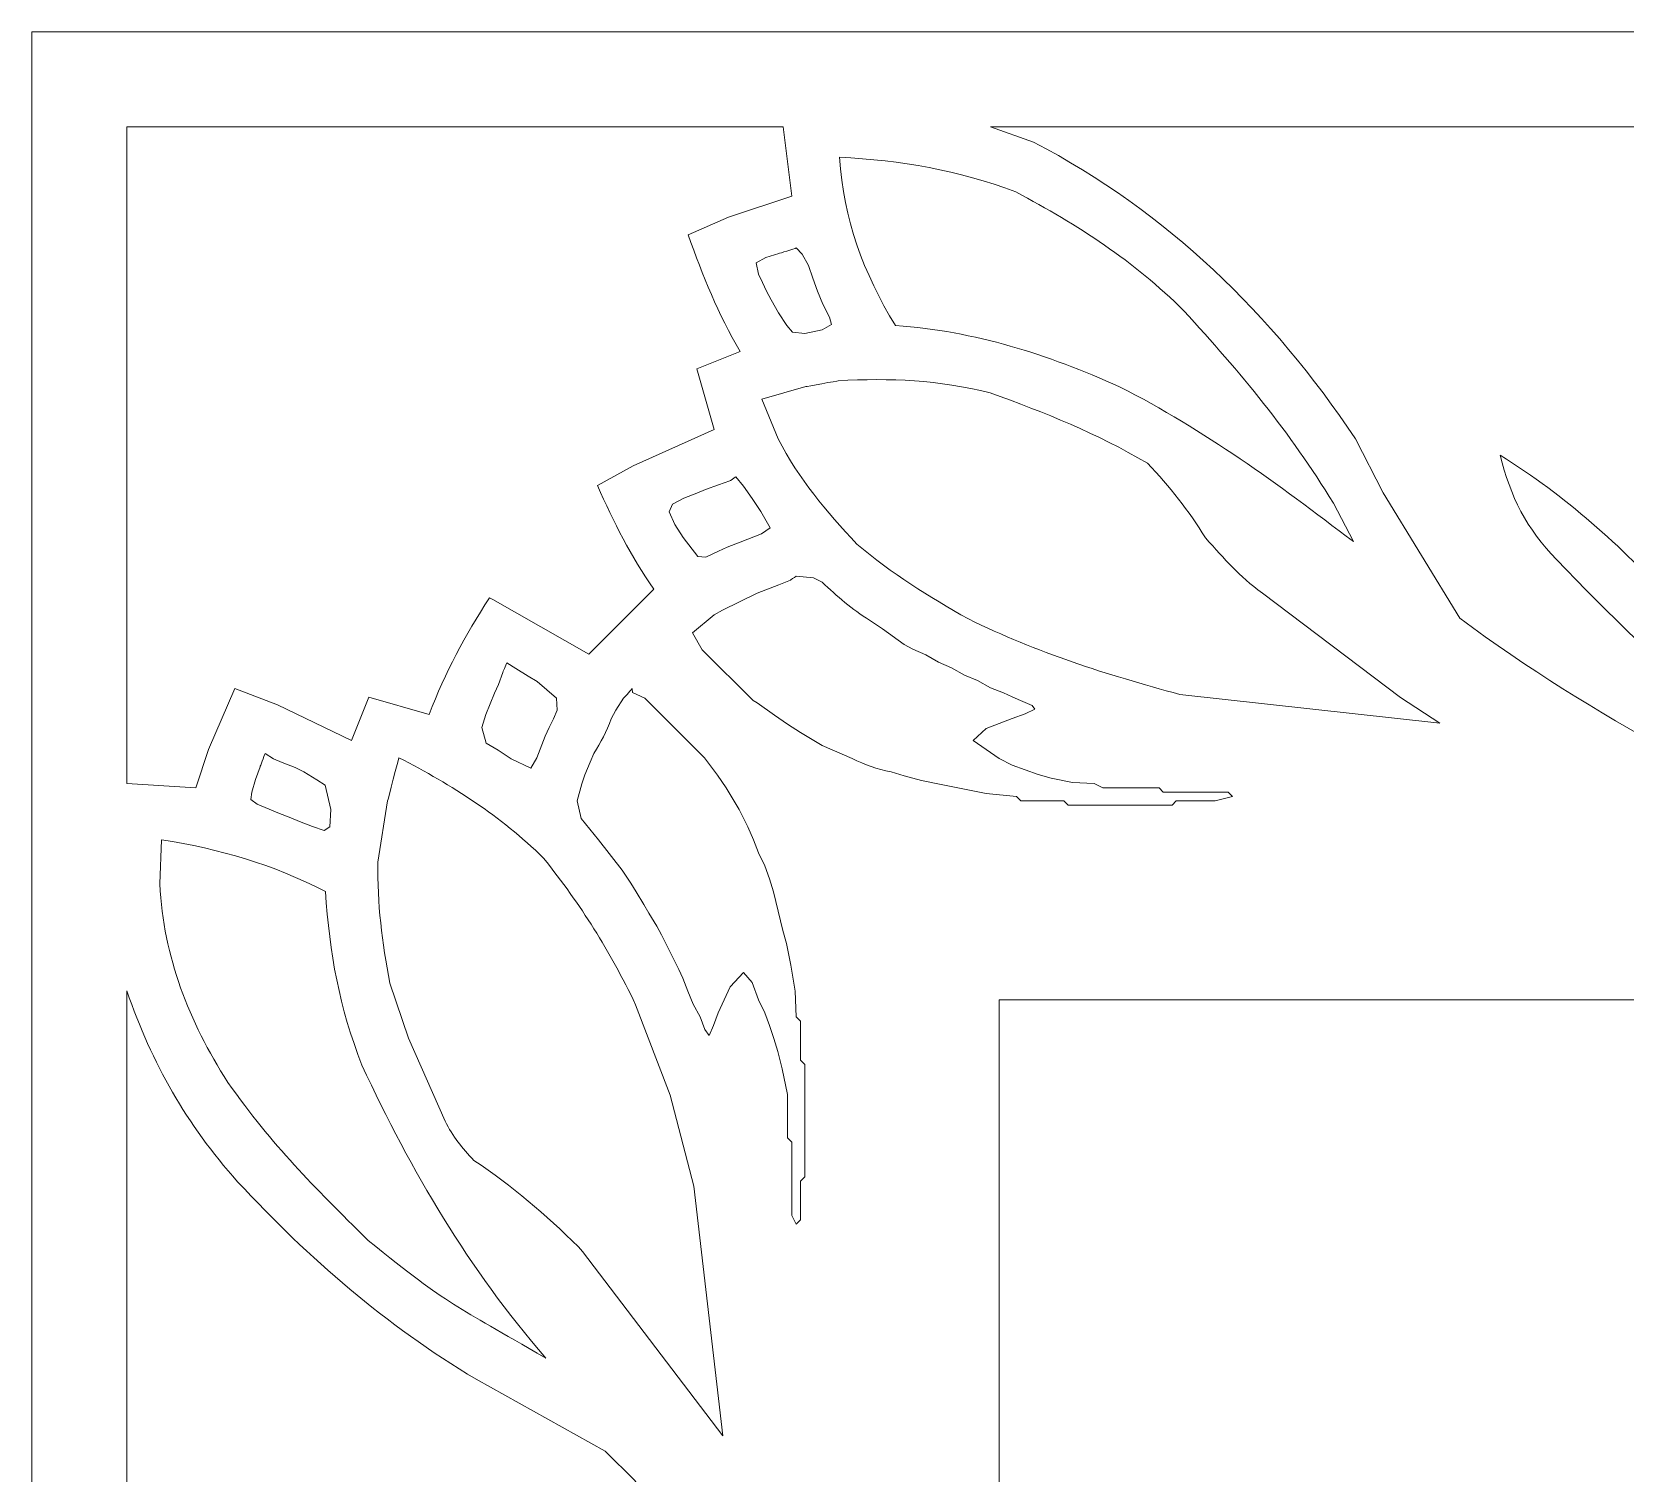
# Model space of a CAD drawing. Header units: centimetres. Extents: x -13.8 to 13.8, y -13.7 to 13.7.
# Drawn here: x -13.774 to -9.536, y -4.694 to -0.862 of the extents above; entities that cross this region are included whole.
import ezdxf

# ---------------------------------------------------------------- set-up
doc = ezdxf.new("R2010")
doc.units = ezdxf.units.CM
doc.header["$MEASUREMENT"] = 0
doc.layers.add('Layer 1', color=7, linetype='Continuous')

msp = doc.modelspace()

# ---------------------------------------------------------------- linework, layer by layer
at = {"layer": 'Layer 1', "color": 7, "lineweight": 0}
msp.add_lwpolyline([(-11.20132, -11.09798), (-3.52684, -11.09798), (-3.52684, -3.4353), (-11.20132, -3.4353), (-11.20132, -11.09798)], close=True, dxfattribs=at)
at = {"layer": 'Layer 1', "lineweight": 0}
msp.add_open_spline([(-13.77439, -0.86164), (-13.77439, -0.86164), (-0.95374, -0.86164), (-0.95374, -0.86164), (-0.95374, -0.86164), (-0.95374, -0.86164), (-0.94194, -13.67105), (-0.94194, -13.67105), (-0.94194, -13.67105), (-0.94194, -13.67105), (-13.77439, -13.67105), (-13.77439, -13.67105), (-13.77439, -13.67105), (-13.77439, -13.67105), (-13.77439, -0.86164), (-13.77439, -0.86164)], degree=3, knots=[0, 0, 0, 0, 0.2, 0.2, 0.2, 0.2, 0.4, 0.4, 0.4, 0.4, 0.6, 0.6, 0.6, 0.6, 1, 1, 1, 1], dxfattribs=at)
at = {"layer": 'Layer 1', "color": 7, "lineweight": 0}
for points, knots in [([(-13.5218, -1.11424), (-13.5218, -1.11424), (-11.77547, -1.11424), (-11.77547, -1.11424), (-11.77547, -1.11424), (-11.77547, -1.11424), (-11.7528, -1.29844), (-11.7528, -1.29844), (-11.7528, -1.29844), (-11.7528, -1.29844), (-11.92121, -1.35464), (-11.92121, -1.35464), (-11.92121, -1.35464), (-11.92121, -1.35464), (-12.02845, -1.40168), (-12.02845, -1.40168), (-12.02845, -1.40168), (-11.98958, -1.51082), (-11.94921, -1.6116), (-11.89052, -1.71182), (-11.89052, -1.71182), (-11.89052, -1.71182), (-12.0054, -1.75773), (-12.0054, -1.75773), (-12.0054, -1.75773), (-12.0054, -1.75773), (-11.95949, -1.9187), (-11.95949, -1.9187), (-11.95949, -1.9187), (-11.95949, -1.9187), (-12.17531, -2.01586), (-12.17531, -2.01586), (-12.17531, -2.01586), (-12.17531, -2.01586), (-12.26961, -2.06785), (-12.26961, -2.06785), (-12.26961, -2.06785), (-12.22675, -2.16614), (-12.18142, -2.25549), (-12.12007, -2.34349), (-12.12007, -2.34349), (-12.12007, -2.34349), (-12.29247, -2.51608), (-12.29247, -2.51608), (-12.29247, -2.51608), (-12.29247, -2.51608), (-12.54811, -2.37093), (-12.54811, -2.37093), (-12.54811, -2.37093), (-12.54811, -2.37093), (-12.55668, -2.36675), (-12.55668, -2.36675), (-12.55668, -2.36675), (-12.62394, -2.46811), (-12.67402, -2.56373), (-12.71765, -2.67689), (-12.71765, -2.67689), (-12.71765, -2.67689), (-12.87844, -2.63077), (-12.87844, -2.63077), (-12.87844, -2.63077), (-12.87844, -2.63077), (-12.92453, -2.74584), (-12.92453, -2.74584), (-12.92453, -2.74584), (-12.92453, -2.74584), (-13.12056, -2.65115), (-13.12056, -2.65115), (-13.12056, -2.65115), (-13.12056, -2.65115), (-13.23467, -2.60792), (-13.23467, -2.60792), (-13.23467, -2.60792), (-13.23467, -2.60792), (-13.30457, -2.77003), (-13.30457, -2.77003), (-13.30457, -2.77003), (-13.30457, -2.77003), (-13.33809, -2.87195), (-13.33809, -2.87195), (-13.33809, -2.87195), (-13.33809, -2.87195), (-13.52174, -2.86071), (-13.52174, -2.86071), (-13.52174, -2.86071), (-13.52174, -2.86071), (-13.52174, -1.11424), (-13.52174, -1.11424), (-13.52174, -1.11424), (-13.52174, -1.11424), (-13.5218, -1.11424), (-13.5218, -1.11424)], [0, 0, 0, 0, 0.0416667, 0.0416667, 0.0416667, 0.0416667, 0.0833333, 0.0833333, 0.0833333, 0.0833333, 0.125, 0.125, 0.125, 0.125, 0.1666667, 0.1666667, 0.1666667, 0.1666667, 0.2083333, 0.2083333, 0.2083333, 0.2083333, 0.25, 0.25, 0.25, 0.25, 0.2916667, 0.2916667, 0.2916667, 0.2916667, 0.3333333, 0.3333333, 0.3333333, 0.3333333, 0.375, 0.375, 0.375, 0.375, 0.4166667, 0.4166667, 0.4166667, 0.4166667, 0.4583333, 0.4583333, 0.4583333, 0.4583333, 0.5, 0.5, 0.5, 0.5, 0.5416667, 0.5416667, 0.5416667, 0.5416667, 0.5833333, 0.5833333, 0.5833333, 0.5833333, 0.625, 0.625, 0.625, 0.625, 0.6666667, 0.6666667, 0.6666667, 0.6666667, 0.7083333, 0.7083333, 0.7083333, 0.7083333, 0.75, 0.75, 0.75, 0.75, 0.7916667, 0.7916667, 0.7916667, 0.7916667, 0.8333333, 0.8333333, 0.8333333, 0.8333333, 0.875, 0.875, 0.875, 0.875, 0.9166667, 0.9166667, 0.9166667, 0.9166667, 1, 1, 1, 1]), ([(-11.22397, -1.11424), (-11.22397, -1.11424), (-8.58192, -1.11424), (-8.58192, -1.11424), (-8.58192, -1.11424), (-8.63373, -1.15996), (-8.70022, -1.17671), (-8.76612, -1.15215), (-8.76612, -1.15215), (-8.76612, -1.15215), (-8.86899, -1.13749), (-8.86899, -1.13749), (-8.86899, -1.13749), (-8.89947, -1.25293), (-8.91508, -1.36247), (-8.90328, -1.48192), (-8.90328, -1.48192), (-8.90328, -1.48192), (-9.01816, -1.47068), (-9.01816, -1.47068), (-9.01816, -1.47068), (-9.01816, -1.47068), (-9.05264, -1.64308), (-9.05264, -1.64308), (-9.05264, -1.64308), (-9.05264, -1.64308), (-9.28333, -1.63414), (-9.28333, -1.63414), (-9.28333, -1.63414), (-9.28333, -1.63414), (-9.38601, -1.63128), (-9.38601, -1.63128), (-9.38601, -1.63128), (-9.40239, -1.74196), (-9.40334, -1.84427), (-9.37458, -1.95323), (-9.37458, -1.95323), (-9.37458, -1.95323), (-9.50068, -1.98771), (-9.50068, -1.98771), (-9.50068, -1.98771), (-9.48486, -2.12487), (-9.46221, -2.24965), (-9.40905, -2.37805), (-9.40905, -2.37805), (-9.54965, -2.2266), (-9.69213, -2.09725), (-9.86834, -1.98771), (-9.86834, -1.98771), (-9.84244, -2.09669), (-9.79727, -2.18451), (-9.7188, -2.26507), (-9.7188, -2.26507), (-9.43821, -2.55519), (-9.1513, -2.82001), (-8.82308, -3.05602), (-8.82308, -3.05602), (-9.23456, -2.88457), (-9.61651, -2.68703), (-9.97598, -2.42107), (-9.97598, -2.42107), (-9.97598, -2.42107), (-10.18021, -2.08769), (-10.18021, -2.08769), (-10.18021, -2.08769), (-10.18021, -2.08769), (-10.25374, -1.94347), (-10.25374, -1.94347), (-10.25374, -1.94347), (-10.47663, -1.61068), (-10.75285, -1.34189), (-11.10985, -1.1548), (-11.10985, -1.1548), (-11.10985, -1.1548), (-11.22397, -1.11424), (-11.22397, -1.11424)], [0, 0, 0, 0, 0.05, 0.05, 0.05, 0.05, 0.1, 0.1, 0.1, 0.1, 0.15, 0.15, 0.15, 0.15, 0.2, 0.2, 0.2, 0.2, 0.25, 0.25, 0.25, 0.25, 0.3, 0.3, 0.3, 0.3, 0.35, 0.35, 0.35, 0.35, 0.4, 0.4, 0.4, 0.4, 0.45, 0.45, 0.45, 0.45, 0.5, 0.5, 0.5, 0.5, 0.55, 0.55, 0.55, 0.55, 0.6, 0.6, 0.6, 0.6, 0.65, 0.65, 0.65, 0.65, 0.7, 0.7, 0.7, 0.7, 0.75, 0.75, 0.75, 0.75, 0.8, 0.8, 0.8, 0.8, 0.85, 0.85, 0.85, 0.85, 0.9, 0.9, 0.9, 0.9, 1, 1, 1, 1]), ([(-11.62632, -1.19502), (-11.46077, -1.20359), (-11.31237, -1.22873), (-11.15674, -1.28723), (-11.15674, -1.28723), (-10.991, -1.37618), (-10.84374, -1.46971), (-10.70965, -1.60365), (-10.70965, -1.60365), (-10.55992, -1.76653), (-10.4279, -1.92599), (-10.31227, -2.11475), (-10.31227, -2.11475), (-10.31227, -2.11475), (-10.25912, -2.21725), (-10.25912, -2.21725), (-10.25912, -2.21725), (-10.46277, -2.0616), (-10.65213, -1.92253), (-10.8811, -1.80519), (-10.8811, -1.80519), (-11.07464, -1.71909), (-11.26401, -1.65718), (-11.47697, -1.64289), (-11.47697, -1.64289), (-11.56327, -1.5017), (-11.61471, -1.36073), (-11.62632, -1.19502)], [0, 0, 0, 0, 0.125, 0.125, 0.125, 0.125, 0.25, 0.25, 0.25, 0.25, 0.375, 0.375, 0.375, 0.375, 0.5, 0.5, 0.5, 0.5, 0.625, 0.625, 0.625, 0.625, 0.75, 0.75, 0.75, 0.75, 1, 1, 1, 1]), ([(-11.74099, -1.43619), (-11.74099, -1.43619), (-11.72517, -1.45238), (-11.72517, -1.45238), (-11.72517, -1.45238), (-11.72517, -1.45238), (-11.70861, -1.48249), (-11.70861, -1.48249), (-11.70861, -1.48249), (-11.70861, -1.48249), (-11.69718, -1.51697), (-11.69718, -1.51697), (-11.69718, -1.51697), (-11.69718, -1.51697), (-11.6848, -1.55145), (-11.6848, -1.55145), (-11.6848, -1.55145), (-11.6848, -1.55145), (-11.67033, -1.58574), (-11.67033, -1.58574), (-11.67033, -1.58574), (-11.67033, -1.58574), (-11.65242, -1.62022), (-11.65242, -1.62022), (-11.65242, -1.62022), (-11.65242, -1.62022), (-11.64729, -1.64022), (-11.64729, -1.64022), (-11.64729, -1.64022), (-11.64729, -1.64022), (-11.67243, -1.65374), (-11.67243, -1.65374), (-11.67243, -1.65374), (-11.67243, -1.65374), (-11.71834, -1.66345), (-11.71834, -1.66345), (-11.71834, -1.66345), (-11.71834, -1.66345), (-11.7511, -1.6602), (-11.7511, -1.6602), (-11.7511, -1.6602), (-11.7511, -1.6602), (-11.76615, -1.64229), (-11.76615, -1.64229), (-11.76615, -1.64229), (-11.76615, -1.64229), (-11.78824, -1.60895), (-11.78824, -1.60895), (-11.78824, -1.60895), (-11.78824, -1.60895), (-11.80824, -1.57447), (-11.80824, -1.57447), (-11.80824, -1.57447), (-11.80824, -1.57447), (-11.81986, -1.55142), (-11.81986, -1.55142), (-11.81986, -1.55142), (-11.81986, -1.55142), (-11.83129, -1.52819), (-11.83129, -1.52819), (-11.83129, -1.52819), (-11.83129, -1.52819), (-11.84158, -1.50552), (-11.84158, -1.50552), (-11.84158, -1.50552), (-11.84158, -1.50552), (-11.84748, -1.47581), (-11.84748, -1.47581), (-11.84748, -1.47581), (-11.84748, -1.47581), (-11.82176, -1.46134), (-11.82176, -1.46134), (-11.82176, -1.46134), (-11.82176, -1.46134), (-11.78728, -1.45068), (-11.78728, -1.45068), (-11.78728, -1.45068), (-11.78729, -1.45066), (-11.74575, -1.43941), (-11.74099, -1.43619)], [0, 0, 0, 0, 0.047619, 0.047619, 0.047619, 0.047619, 0.0952381, 0.0952381, 0.0952381, 0.0952381, 0.1428571, 0.1428571, 0.1428571, 0.1428571, 0.1904762, 0.1904762, 0.1904762, 0.1904762, 0.2380952, 0.2380952, 0.2380952, 0.2380952, 0.2857143, 0.2857143, 0.2857143, 0.2857143, 0.3333333, 0.3333333, 0.3333333, 0.3333333, 0.3809524, 0.3809524, 0.3809524, 0.3809524, 0.4285714, 0.4285714, 0.4285714, 0.4285714, 0.4761905, 0.4761905, 0.4761905, 0.4761905, 0.5238095, 0.5238095, 0.5238095, 0.5238095, 0.5714286, 0.5714286, 0.5714286, 0.5714286, 0.6190476, 0.6190476, 0.6190476, 0.6190476, 0.6666667, 0.6666667, 0.6666667, 0.6666667, 0.7142857, 0.7142857, 0.7142857, 0.7142857, 0.7619048, 0.7619048, 0.7619048, 0.7619048, 0.8095238, 0.8095238, 0.8095238, 0.8095238, 0.8571429, 0.8571429, 0.8571429, 0.8571429, 0.9047619, 0.9047619, 0.9047619, 0.9047619, 1, 1, 1, 1]), ([(-11.62973, -1.78956), (-11.49008, -1.78154), (-11.36226, -1.78747), (-11.22568, -1.82136), (-11.22568, -1.82136), (-11.0786, -1.87451), (-10.94239, -1.92918), (-10.80695, -2.00863), (-10.80695, -2.00863), (-10.74713, -2.07189), (-10.69778, -2.13341), (-10.65246, -2.20752), (-10.65246, -2.20752), (-10.59931, -2.26581), (-10.56502, -2.30695), (-10.5012, -2.35458), (-10.5012, -2.35458), (-10.5012, -2.35458), (-10.13409, -2.63157), (-10.13409, -2.63157), (-10.13409, -2.63157), (-10.13409, -2.63157), (-10.02931, -2.69957), (-10.02931, -2.69957), (-10.02931, -2.69957), (-10.02931, -2.69957), (-10.72045, -2.62356), (-10.72045, -2.62356), (-10.72045, -2.62356), (-10.91743, -2.57078), (-11.09973, -2.5123), (-11.28319, -2.42295), (-11.28319, -2.42295), (-11.38929, -2.36236), (-11.48644, -2.30293), (-11.58, -2.22369), (-11.58, -2.22369), (-11.6625, -2.13643), (-11.73354, -2.05129), (-11.78918, -1.94384), (-11.78918, -1.94384), (-11.78918, -1.94384), (-11.833, -1.83811), (-11.833, -1.83811), (-11.833, -1.83811), (-11.833, -1.83811), (-11.71566, -1.80496), (-11.71566, -1.80496), (-11.71566, -1.80496), (-11.71567, -1.80499), (-11.62955, -1.78938), (-11.62973, -1.78956)], [0, 0, 0, 0, 0.0714286, 0.0714286, 0.0714286, 0.0714286, 0.1428571, 0.1428571, 0.1428571, 0.1428571, 0.2142857, 0.2142857, 0.2142857, 0.2142857, 0.2857143, 0.2857143, 0.2857143, 0.2857143, 0.3571429, 0.3571429, 0.3571429, 0.3571429, 0.4285714, 0.4285714, 0.4285714, 0.4285714, 0.5, 0.5, 0.5, 0.5, 0.5714286, 0.5714286, 0.5714286, 0.5714286, 0.6428571, 0.6428571, 0.6428571, 0.6428571, 0.7142857, 0.7142857, 0.7142857, 0.7142857, 0.7857143, 0.7857143, 0.7857143, 0.7857143, 0.8571429, 0.8571429, 0.8571429, 0.8571429, 1, 1, 1, 1]), ([(-11.90196, -2.04483), (-11.90196, -2.04483), (-11.881, -2.06997), (-11.881, -2.06997), (-11.881, -2.06997), (-11.881, -2.06997), (-11.85814, -2.10275), (-11.85814, -2.10275), (-11.85814, -2.10275), (-11.85814, -2.10275), (-11.83509, -2.13723), (-11.83509, -2.13723), (-11.83509, -2.13723), (-11.83509, -2.13723), (-11.81032, -2.18028), (-11.81032, -2.18028), (-11.81032, -2.18028), (-11.81032, -2.18028), (-11.83337, -2.19647), (-11.83337, -2.19647), (-11.83337, -2.19647), (-11.83337, -2.19647), (-11.89052, -2.21856), (-11.89052, -2.21856), (-11.89052, -2.21856), (-11.89052, -2.21856), (-11.925, -2.23208), (-11.925, -2.23208), (-11.925, -2.23208), (-11.925, -2.23208), (-11.94805, -2.24237), (-11.94805, -2.24237), (-11.94805, -2.24237), (-11.94805, -2.24237), (-11.98157, -2.25893), (-11.98157, -2.25893), (-11.98157, -2.25893), (-11.98157, -2.25893), (-12.00256, -2.25687), (-12.00256, -2.25687), (-12.00256, -2.25687), (-12.00256, -2.25687), (-12.04198, -2.20618), (-12.04198, -2.20618), (-12.04198, -2.20618), (-12.04198, -2.20618), (-12.06389, -2.1717), (-12.06389, -2.1717), (-12.06389, -2.1717), (-12.06389, -2.1717), (-12.07913, -2.13799), (-12.07913, -2.13799), (-12.07913, -2.13799), (-12.07913, -2.13799), (-12.07056, -2.11799), (-12.07056, -2.11799), (-12.07056, -2.11799), (-12.07056, -2.11799), (-12.04027, -2.1018), (-12.04027, -2.1018), (-12.04027, -2.1018), (-12.04027, -2.1018), (-12.00579, -2.08828), (-12.00579, -2.08828), (-12.00579, -2.08828), (-12.00579, -2.08828), (-11.98256, -2.07875), (-11.98256, -2.07875), (-11.98256, -2.07875), (-11.98256, -2.07875), (-11.94808, -2.06637), (-11.94808, -2.06637), (-11.94808, -2.06637), (-11.94808, -2.06637), (-11.91741, -2.05589), (-11.91741, -2.05589), (-11.91741, -2.05589), (-11.91739, -2.05587), (-11.90673, -2.04806), (-11.90196, -2.04483)], [0, 0, 0, 0, 0.047619, 0.047619, 0.047619, 0.047619, 0.0952381, 0.0952381, 0.0952381, 0.0952381, 0.1428571, 0.1428571, 0.1428571, 0.1428571, 0.1904762, 0.1904762, 0.1904762, 0.1904762, 0.2380952, 0.2380952, 0.2380952, 0.2380952, 0.2857143, 0.2857143, 0.2857143, 0.2857143, 0.3333333, 0.3333333, 0.3333333, 0.3333333, 0.3809524, 0.3809524, 0.3809524, 0.3809524, 0.4285714, 0.4285714, 0.4285714, 0.4285714, 0.4761905, 0.4761905, 0.4761905, 0.4761905, 0.5238095, 0.5238095, 0.5238095, 0.5238095, 0.5714286, 0.5714286, 0.5714286, 0.5714286, 0.6190476, 0.6190476, 0.6190476, 0.6190476, 0.6666667, 0.6666667, 0.6666667, 0.6666667, 0.7142857, 0.7142857, 0.7142857, 0.7142857, 0.7619048, 0.7619048, 0.7619048, 0.7619048, 0.8095238, 0.8095238, 0.8095238, 0.8095238, 0.8571429, 0.8571429, 0.8571429, 0.8571429, 0.9047619, 0.9047619, 0.9047619, 0.9047619, 1, 1, 1, 1]), ([(-11.74099, -2.30923), (-11.74099, -2.30923), (-11.69546, -2.31341), (-11.69546, -2.31341), (-11.69546, -2.31341), (-11.69546, -2.31341), (-11.67241, -2.32465), (-11.67241, -2.32465), (-11.67241, -2.32465), (-11.63222, -2.36294), (-11.59298, -2.39667), (-11.54591, -2.42638), (-11.54591, -2.42638), (-11.54591, -2.42638), (-11.51143, -2.44924), (-11.51143, -2.44924), (-11.51143, -2.44924), (-11.51143, -2.44924), (-11.45428, -2.49059), (-11.45428, -2.49059), (-11.45428, -2.49059), (-11.45428, -2.49059), (-11.43123, -2.50297), (-11.43123, -2.50297), (-11.43123, -2.50297), (-11.43123, -2.50297), (-11.39675, -2.51802), (-11.39675, -2.51802), (-11.39675, -2.51802), (-11.39675, -2.51802), (-11.36227, -2.53744), (-11.36227, -2.53744), (-11.36227, -2.53744), (-11.36227, -2.53744), (-11.32779, -2.55249), (-11.32779, -2.55249), (-11.32779, -2.55249), (-11.32779, -2.55249), (-11.29331, -2.57191), (-11.29331, -2.57191), (-11.29331, -2.57191), (-11.29331, -2.57191), (-11.25883, -2.58696), (-11.25883, -2.58696), (-11.25883, -2.58696), (-11.25883, -2.58696), (-11.22435, -2.60638), (-11.22435, -2.60638), (-11.22435, -2.60638), (-11.22435, -2.60638), (-11.18987, -2.61934), (-11.18987, -2.61934), (-11.18987, -2.61934), (-11.18987, -2.61934), (-11.16682, -2.63), (-11.16682, -2.63), (-11.16682, -2.63), (-11.16682, -2.63), (-11.14415, -2.63971), (-11.14415, -2.63971), (-11.14415, -2.63971), (-11.14415, -2.63971), (-11.11348, -2.65323), (-11.11348, -2.65323), (-11.11348, -2.65323), (-11.11348, -2.65323), (-11.10644, -2.66276), (-11.10644, -2.66276), (-11.10644, -2.66276), (-11.10644, -2.66276), (-11.13234, -2.67514), (-11.13234, -2.67514), (-11.13234, -2.67514), (-11.13234, -2.67514), (-11.16682, -2.68771), (-11.16682, -2.68771), (-11.16682, -2.68771), (-11.16682, -2.68771), (-11.2013, -2.70105), (-11.2013, -2.70105), (-11.2013, -2.70105), (-11.2013, -2.70105), (-11.23578, -2.71457), (-11.23578, -2.71457), (-11.23578, -2.71457), (-11.23578, -2.71457), (-11.27026, -2.74619), (-11.27026, -2.74619), (-11.27026, -2.74619), (-11.27026, -2.74619), (-11.20131, -2.79382), (-11.20131, -2.79382), (-11.20131, -2.79382), (-11.20131, -2.79382), (-11.16683, -2.8121), (-11.16683, -2.8121), (-11.16683, -2.8121), (-11.16683, -2.8121), (-11.13235, -2.82448), (-11.13235, -2.82448), (-11.13235, -2.82448), (-11.13235, -2.82448), (-11.09787, -2.8361), (-11.09787, -2.8361), (-11.09787, -2.8361), (-11.09787, -2.8361), (-11.06339, -2.84658), (-11.06339, -2.84658), (-11.06339, -2.84658), (-11.06339, -2.84658), (-11.00624, -2.85782), (-11.00624, -2.85782), (-11.00624, -2.85782), (-11.00624, -2.85782), (-10.94832, -2.86068), (-10.94832, -2.86068), (-10.94832, -2.86068), (-10.94832, -2.86068), (-10.92565, -2.87192), (-10.92565, -2.87192), (-10.92565, -2.87192), (-10.92565, -2.87192), (-10.77598, -2.87195), (-10.77598, -2.87195), (-10.77598, -2.87195), (-10.77598, -2.87195), (-10.76474, -2.88375), (-10.76474, -2.88375), (-10.76474, -2.88375), (-10.76474, -2.88375), (-10.59233, -2.88375), (-10.59233, -2.88375), (-10.59233, -2.88375), (-10.59233, -2.88375), (-10.5809, -2.89518), (-10.5809, -2.89518), (-10.5809, -2.89518), (-10.5809, -2.89518), (-10.62681, -2.90642), (-10.62681, -2.90642), (-10.62681, -2.90642), (-10.62681, -2.90642), (-10.73026, -2.90642), (-10.73026, -2.90642), (-10.73026, -2.90642), (-10.73026, -2.90642), (-10.7415, -2.91822), (-10.7415, -2.91822), (-10.7415, -2.91822), (-10.7415, -2.91822), (-11.01736, -2.91822), (-11.01736, -2.91822), (-11.01736, -2.91822), (-11.01736, -2.91822), (-11.02898, -2.90642), (-11.02898, -2.90642), (-11.02898, -2.90642), (-11.02898, -2.90642), (-11.14385, -2.90642), (-11.14385, -2.90642), (-11.14385, -2.90642), (-11.14385, -2.90642), (-11.15502, -2.8952), (-11.15502, -2.8952), (-11.15502, -2.8952), (-11.15502, -2.8952), (-11.2358, -2.88681), (-11.2358, -2.88681), (-11.2358, -2.88681), (-11.2358, -2.88681), (-11.29332, -2.87519), (-11.29332, -2.87519), (-11.29332, -2.87519), (-11.29332, -2.87519), (-11.35084, -2.86376), (-11.35084, -2.86376), (-11.35084, -2.86376), (-11.35084, -2.86376), (-11.40799, -2.85233), (-11.40799, -2.85233), (-11.40799, -2.85233), (-11.40799, -2.85233), (-11.45429, -2.83995), (-11.45429, -2.83995), (-11.45429, -2.83995), (-11.45429, -2.83995), (-11.48877, -2.82929), (-11.48877, -2.82929), (-11.48877, -2.82929), (-11.52592, -2.82207), (-11.55867, -2.81177), (-11.59201, -2.79368), (-11.59201, -2.79368), (-11.59201, -2.79368), (-11.67239, -2.75939), (-11.67239, -2.75939), (-11.67239, -2.75939), (-11.67239, -2.75939), (-11.72994, -2.72491), (-11.72994, -2.72491), (-11.72994, -2.72491), (-11.72994, -2.72491), (-11.76442, -2.70224), (-11.76442, -2.70224), (-11.76442, -2.70224), (-11.76442, -2.70224), (-11.7989, -2.67901), (-11.7989, -2.67901), (-11.7989, -2.67901), (-11.7989, -2.67901), (-11.84481, -2.64567), (-11.84481, -2.64567), (-11.84481, -2.64567), (-11.84481, -2.64567), (-11.85605, -2.63977), (-11.85605, -2.63977), (-11.85605, -2.63977), (-11.85605, -2.63977), (-11.99112, -2.50489), (-11.99112, -2.50489), (-11.99112, -2.50489), (-11.99112, -2.50489), (-12.01702, -2.45994), (-12.01702, -2.45994), (-12.01702, -2.45994), (-12.01702, -2.45994), (-11.9595, -2.41194), (-11.9595, -2.41194), (-11.9595, -2.41194), (-11.9595, -2.41194), (-11.93683, -2.39956), (-11.93683, -2.39956), (-11.93683, -2.39956), (-11.93683, -2.39956), (-11.84481, -2.3544), (-11.84481, -2.3544), (-11.84481, -2.3544), (-11.84481, -2.3544), (-11.81033, -2.34088), (-11.81033, -2.34088), (-11.81033, -2.34088), (-11.81033, -2.34088), (-11.78728, -2.33173), (-11.78728, -2.33173), (-11.78728, -2.33173), (-11.78728, -2.33173), (-11.7568, -2.3199), (-11.7568, -2.3199), (-11.7568, -2.3199), (-11.75681, -2.31989), (-11.74615, -2.3123), (-11.74099, -2.30923)], [0, 0, 0, 0, 0.015625, 0.015625, 0.015625, 0.015625, 0.03125, 0.03125, 0.03125, 0.03125, 0.046875, 0.046875, 0.046875, 0.046875, 0.0625, 0.0625, 0.0625, 0.0625, 0.078125, 0.078125, 0.078125, 0.078125, 0.09375, 0.09375, 0.09375, 0.09375, 0.109375, 0.109375, 0.109375, 0.109375, 0.125, 0.125, 0.125, 0.125, 0.140625, 0.140625, 0.140625, 0.140625, 0.15625, 0.15625, 0.15625, 0.15625, 0.171875, 0.171875, 0.171875, 0.171875, 0.1875, 0.1875, 0.1875, 0.1875, 0.203125, 0.203125, 0.203125, 0.203125, 0.21875, 0.21875, 0.21875, 0.21875, 0.234375, 0.234375, 0.234375, 0.234375, 0.25, 0.25, 0.25, 0.25, 0.265625, 0.265625, 0.265625, 0.265625, 0.28125, 0.28125, 0.28125, 0.28125, 0.296875, 0.296875, 0.296875, 0.296875, 0.3125, 0.3125, 0.3125, 0.3125, 0.328125, 0.328125, 0.328125, 0.328125, 0.34375, 0.34375, 0.34375, 0.34375, 0.359375, 0.359375, 0.359375, 0.359375, 0.375, 0.375, 0.375, 0.375, 0.390625, 0.390625, 0.390625, 0.390625, 0.40625, 0.40625, 0.40625, 0.40625, 0.421875, 0.421875, 0.421875, 0.421875, 0.4375, 0.4375, 0.4375, 0.4375, 0.453125, 0.453125, 0.453125, 0.453125, 0.46875, 0.46875, 0.46875, 0.46875, 0.484375, 0.484375, 0.484375, 0.484375, 0.5, 0.5, 0.5, 0.5, 0.515625, 0.515625, 0.515625, 0.515625, 0.53125, 0.53125, 0.53125, 0.53125, 0.546875, 0.546875, 0.546875, 0.546875, 0.5625, 0.5625, 0.5625, 0.5625, 0.578125, 0.578125, 0.578125, 0.578125, 0.59375, 0.59375, 0.59375, 0.59375, 0.609375, 0.609375, 0.609375, 0.609375, 0.625, 0.625, 0.625, 0.625, 0.640625, 0.640625, 0.640625, 0.640625, 0.65625, 0.65625, 0.65625, 0.65625, 0.671875, 0.671875, 0.671875, 0.671875, 0.6875, 0.6875, 0.6875, 0.6875, 0.703125, 0.703125, 0.703125, 0.703125, 0.71875, 0.71875, 0.71875, 0.71875, 0.734375, 0.734375, 0.734375, 0.734375, 0.75, 0.75, 0.75, 0.75, 0.765625, 0.765625, 0.765625, 0.765625, 0.78125, 0.78125, 0.78125, 0.78125, 0.796875, 0.796875, 0.796875, 0.796875, 0.8125, 0.8125, 0.8125, 0.8125, 0.828125, 0.828125, 0.828125, 0.828125, 0.84375, 0.84375, 0.84375, 0.84375, 0.859375, 0.859375, 0.859375, 0.859375, 0.875, 0.875, 0.875, 0.875, 0.890625, 0.890625, 0.890625, 0.890625, 0.90625, 0.90625, 0.90625, 0.90625, 0.921875, 0.921875, 0.921875, 0.921875, 0.9375, 0.9375, 0.9375, 0.9375, 0.953125, 0.953125, 0.953125, 0.953125, 0.96875, 0.96875, 0.96875, 0.96875, 1, 1, 1, 1]), ([(-12.51101, -2.53918), (-12.51101, -2.53918), (-12.4872, -2.55461), (-12.4872, -2.55461), (-12.4872, -2.55461), (-12.4872, -2.55461), (-12.45386, -2.57501), (-12.45386, -2.57501), (-12.45386, -2.57501), (-12.45386, -2.57501), (-12.43063, -2.58911), (-12.43063, -2.58911), (-12.43063, -2.58911), (-12.43063, -2.58911), (-12.37901, -2.6333), (-12.37901, -2.6333), (-12.37901, -2.6333), (-12.37901, -2.6333), (-12.37692, -2.66569), (-12.37692, -2.66569), (-12.37692, -2.66569), (-12.37692, -2.66569), (-12.38663, -2.68874), (-12.38663, -2.68874), (-12.38663, -2.68874), (-12.38663, -2.68874), (-12.39806, -2.71179), (-12.39806, -2.71179), (-12.39806, -2.71179), (-12.39806, -2.71179), (-12.40872, -2.73465), (-12.40872, -2.73465), (-12.40872, -2.73465), (-12.40872, -2.73465), (-12.42206, -2.76894), (-12.42206, -2.76894), (-12.42206, -2.76894), (-12.42206, -2.76894), (-12.4314, -2.79217), (-12.4314, -2.79217), (-12.4314, -2.79217), (-12.4314, -2.79217), (-12.44683, -2.81961), (-12.44683, -2.81961), (-12.44683, -2.81961), (-12.44683, -2.81961), (-12.49959, -2.79484), (-12.49959, -2.79484), (-12.49959, -2.79484), (-12.49959, -2.79484), (-12.53407, -2.77179), (-12.53407, -2.77179), (-12.53407, -2.77179), (-12.53407, -2.77179), (-12.5655, -2.75351), (-12.5655, -2.75351), (-12.5655, -2.75351), (-12.5655, -2.75351), (-12.57712, -2.71179), (-12.57712, -2.71179), (-12.57712, -2.71179), (-12.57712, -2.71179), (-12.56646, -2.67731), (-12.56646, -2.67731), (-12.56646, -2.67731), (-12.56646, -2.67731), (-12.54379, -2.61979), (-12.54379, -2.61979), (-12.54379, -2.61979), (-12.54379, -2.61979), (-12.53313, -2.59674), (-12.53313, -2.59674), (-12.53313, -2.59674), (-12.53313, -2.59674), (-12.5217, -2.56491), (-12.5217, -2.56491), (-12.5217, -2.56491), (-12.52167, -2.5649), (-12.5131, -2.54527), (-12.51101, -2.53918)], [0, 0, 0, 0, 0.047619, 0.047619, 0.047619, 0.047619, 0.0952381, 0.0952381, 0.0952381, 0.0952381, 0.1428571, 0.1428571, 0.1428571, 0.1428571, 0.1904762, 0.1904762, 0.1904762, 0.1904762, 0.2380952, 0.2380952, 0.2380952, 0.2380952, 0.2857143, 0.2857143, 0.2857143, 0.2857143, 0.3333333, 0.3333333, 0.3333333, 0.3333333, 0.3809524, 0.3809524, 0.3809524, 0.3809524, 0.4285714, 0.4285714, 0.4285714, 0.4285714, 0.4761905, 0.4761905, 0.4761905, 0.4761905, 0.5238095, 0.5238095, 0.5238095, 0.5238095, 0.5714286, 0.5714286, 0.5714286, 0.5714286, 0.6190476, 0.6190476, 0.6190476, 0.6190476, 0.6666667, 0.6666667, 0.6666667, 0.6666667, 0.7142857, 0.7142857, 0.7142857, 0.7142857, 0.7619048, 0.7619048, 0.7619048, 0.7619048, 0.8095238, 0.8095238, 0.8095238, 0.8095238, 0.8571429, 0.8571429, 0.8571429, 0.8571429, 0.9047619, 0.9047619, 0.9047619, 0.9047619, 1, 1, 1, 1]), ([(-12.17763, -2.60813), (-12.17763, -2.60813), (-12.17707, -2.61879), (-12.17707, -2.61879), (-12.17707, -2.61879), (-12.17707, -2.61879), (-12.14355, -2.63384), (-12.14355, -2.63384), (-12.14355, -2.63384), (-12.14355, -2.63384), (-11.98525, -2.79196), (-11.98525, -2.79196), (-11.98525, -2.79196), (-11.98525, -2.79196), (-11.95096, -2.83787), (-11.95096, -2.83787), (-11.95096, -2.83787), (-11.95096, -2.83787), (-11.92715, -2.87235), (-11.92715, -2.87235), (-11.92715, -2.87235), (-11.92715, -2.87235), (-11.89267, -2.92987), (-11.89267, -2.92987), (-11.89267, -2.92987), (-11.89267, -2.92987), (-11.86962, -2.97578), (-11.86962, -2.97578), (-11.86962, -2.97578), (-11.86962, -2.97578), (-11.85515, -3.01026), (-11.85515, -3.01026), (-11.85515, -3.01026), (-11.85515, -3.01026), (-11.84163, -3.04474), (-11.84163, -3.04474), (-11.84163, -3.04474), (-11.84163, -3.04474), (-11.82486, -3.07922), (-11.82486, -3.07922), (-11.82486, -3.07922), (-11.82486, -3.07922), (-11.81211, -3.1137), (-11.81211, -3.1137), (-11.81211, -3.1137), (-11.81211, -3.1137), (-11.80182, -3.14818), (-11.80182, -3.14818), (-11.80182, -3.14818), (-11.80182, -3.14818), (-11.77647, -3.25142), (-11.77647, -3.25142), (-11.77647, -3.25142), (-11.77647, -3.25142), (-11.76732, -3.2859), (-11.76732, -3.2859), (-11.76732, -3.2859), (-11.76732, -3.2859), (-11.75589, -3.34345), (-11.75589, -3.34345), (-11.75589, -3.34345), (-11.75589, -3.34345), (-11.74406, -3.4124), (-11.74406, -3.4124), (-11.74406, -3.4124), (-11.74406, -3.4124), (-11.74102, -3.48098), (-11.74102, -3.48098), (-11.74102, -3.48098), (-11.74102, -3.48098), (-11.72959, -3.49241), (-11.72959, -3.49241), (-11.72959, -3.49241), (-11.72959, -3.49241), (-11.72959, -3.59586), (-11.72959, -3.59586), (-11.72959, -3.59586), (-11.72959, -3.59586), (-11.71835, -3.60748), (-11.71835, -3.60748), (-11.71835, -3.60748), (-11.71835, -3.60748), (-11.71835, -3.90598), (-11.71835, -3.90598), (-11.71835, -3.90598), (-11.71835, -3.90598), (-11.72959, -3.91781), (-11.72959, -3.91781), (-11.72959, -3.91781), (-11.72959, -3.91781), (-11.72959, -4.02105), (-11.72959, -4.02105), (-11.72959, -4.02105), (-11.72959, -4.02105), (-11.74102, -4.03248), (-11.74102, -4.03248), (-11.74102, -4.03248), (-11.74102, -4.03248), (-11.75285, -4.00943), (-11.75285, -4.00943), (-11.75285, -4.00943), (-11.75285, -4.00943), (-11.75285, -3.81435), (-11.75285, -3.81435), (-11.75285, -3.81435), (-11.75285, -3.81435), (-11.76409, -3.80252), (-11.76409, -3.80252), (-11.76409, -3.80252), (-11.76409, -3.80252), (-11.76409, -3.68785), (-11.76409, -3.68785), (-11.76409, -3.68785), (-11.76409, -3.68785), (-11.77856, -3.61927), (-11.77856, -3.61927), (-11.77856, -3.61927), (-11.77856, -3.61927), (-11.79036, -3.57336), (-11.79036, -3.57336), (-11.79036, -3.57336), (-11.79036, -3.57336), (-11.80065, -3.53888), (-11.80065, -3.53888), (-11.80065, -3.53888), (-11.80065, -3.53888), (-11.81208, -3.5044), (-11.81208, -3.5044), (-11.81208, -3.5044), (-11.81208, -3.5044), (-11.82483, -3.46992), (-11.82483, -3.46992), (-11.82483, -3.46992), (-11.82483, -3.46992), (-11.8416, -3.43563), (-11.8416, -3.43563), (-11.8416, -3.43563), (-11.8416, -3.43563), (-11.85816, -3.38933), (-11.85816, -3.38933), (-11.85816, -3.38933), (-11.85816, -3.38933), (-11.88102, -3.36343), (-11.88102, -3.36343), (-11.88102, -3.36343), (-11.88102, -3.36343), (-11.91645, -3.40116), (-11.91645, -3.40116), (-11.91645, -3.40116), (-11.91645, -3.40116), (-11.92711, -3.42381), (-11.92711, -3.42381), (-11.92711, -3.42381), (-11.92711, -3.42381), (-11.94883, -3.46993), (-11.94883, -3.46993), (-11.94883, -3.46993), (-11.94883, -3.46993), (-11.96158, -3.50441), (-11.96158, -3.50441), (-11.96158, -3.50441), (-11.96158, -3.50441), (-11.97301, -3.53031), (-11.97301, -3.53031), (-11.97301, -3.53031), (-11.97301, -3.53031), (-11.98425, -3.51488), (-11.98425, -3.51488), (-11.98425, -3.51488), (-11.98425, -3.51488), (-11.997, -3.48133), (-11.997, -3.48133), (-11.997, -3.48133), (-11.997, -3.48133), (-12.01491, -3.44685), (-12.01491, -3.44685), (-12.01491, -3.44685), (-12.01491, -3.44685), (-12.02938, -3.41237), (-12.02938, -3.41237), (-12.02938, -3.41237), (-12.02938, -3.41237), (-12.0429, -3.37787), (-12.0429, -3.37787), (-12.0429, -3.37787), (-12.0429, -3.37787), (-12.05319, -3.35482), (-12.05319, -3.35482), (-12.05319, -3.35482), (-12.05319, -3.35482), (-12.06502, -3.33217), (-12.06502, -3.33217), (-12.06502, -3.33217), (-12.06502, -3.33217), (-12.0995, -3.26322), (-12.0995, -3.26322), (-12.0995, -3.26322), (-12.0995, -3.26322), (-12.11188, -3.24015), (-12.11188, -3.24015), (-12.11188, -3.24015), (-12.11188, -3.24015), (-12.13284, -3.20567), (-12.13284, -3.20567), (-12.13284, -3.20567), (-12.13284, -3.20567), (-12.14636, -3.18262), (-12.14636, -3.18262), (-12.14636, -3.18262), (-12.14636, -3.18262), (-12.16732, -3.14814), (-12.16732, -3.14814), (-12.16732, -3.14814), (-12.16732, -3.14814), (-12.18084, -3.12528), (-12.18084, -3.12528), (-12.18084, -3.12528), (-12.18084, -3.12528), (-12.20389, -3.0908), (-12.20389, -3.0908), (-12.20389, -3.0908), (-12.20389, -3.0908), (-12.26694, -3.01002), (-12.26694, -3.01002), (-12.26694, -3.01002), (-12.26694, -3.01002), (-12.31285, -2.95306), (-12.31285, -2.95306), (-12.31285, -2.95306), (-12.31285, -2.95306), (-12.32409, -2.90676), (-12.32409, -2.90676), (-12.32409, -2.90676), (-12.32409, -2.90676), (-12.31171, -2.86104), (-12.31171, -2.86104), (-12.31171, -2.86104), (-12.31171, -2.86104), (-12.30314, -2.83781), (-12.30314, -2.83781), (-12.30314, -2.83781), (-12.30314, -2.83781), (-12.28962, -2.80333), (-12.28962, -2.80333), (-12.28962, -2.80333), (-12.28962, -2.80333), (-12.27933, -2.78066), (-12.27933, -2.78066), (-12.27933, -2.78066), (-12.26028, -2.75055), (-12.24581, -2.72219), (-12.23342, -2.68845), (-12.23342, -2.68845), (-12.23342, -2.68845), (-12.22085, -2.66559), (-12.22085, -2.66559), (-12.22085, -2.66559), (-12.22085, -2.66559), (-12.20085, -2.63376), (-12.20085, -2.63376), (-12.20085, -2.63376), (-12.20086, -2.63385), (-12.18258, -2.61498), (-12.17763, -2.60813)], [0, 0, 0, 0, 0.0149254, 0.0149254, 0.0149254, 0.0149254, 0.0298507, 0.0298507, 0.0298507, 0.0298507, 0.0447761, 0.0447761, 0.0447761, 0.0447761, 0.0597015, 0.0597015, 0.0597015, 0.0597015, 0.0746269, 0.0746269, 0.0746269, 0.0746269, 0.0895522, 0.0895522, 0.0895522, 0.0895522, 0.1044776, 0.1044776, 0.1044776, 0.1044776, 0.119403, 0.119403, 0.119403, 0.119403, 0.1343284, 0.1343284, 0.1343284, 0.1343284, 0.1492537, 0.1492537, 0.1492537, 0.1492537, 0.1641791, 0.1641791, 0.1641791, 0.1641791, 0.1791045, 0.1791045, 0.1791045, 0.1791045, 0.1940299, 0.1940299, 0.1940299, 0.1940299, 0.2089552, 0.2089552, 0.2089552, 0.2089552, 0.2238806, 0.2238806, 0.2238806, 0.2238806, 0.238806, 0.238806, 0.238806, 0.238806, 0.2537313, 0.2537313, 0.2537313, 0.2537313, 0.2686567, 0.2686567, 0.2686567, 0.2686567, 0.2835821, 0.2835821, 0.2835821, 0.2835821, 0.2985075, 0.2985075, 0.2985075, 0.2985075, 0.3134328, 0.3134328, 0.3134328, 0.3134328, 0.3283582, 0.3283582, 0.3283582, 0.3283582, 0.3432836, 0.3432836, 0.3432836, 0.3432836, 0.358209, 0.358209, 0.358209, 0.358209, 0.3731343, 0.3731343, 0.3731343, 0.3731343, 0.3880597, 0.3880597, 0.3880597, 0.3880597, 0.4029851, 0.4029851, 0.4029851, 0.4029851, 0.4179104, 0.4179104, 0.4179104, 0.4179104, 0.4328358, 0.4328358, 0.4328358, 0.4328358, 0.4477612, 0.4477612, 0.4477612, 0.4477612, 0.4626866, 0.4626866, 0.4626866, 0.4626866, 0.4776119, 0.4776119, 0.4776119, 0.4776119, 0.4925373, 0.4925373, 0.4925373, 0.4925373, 0.5074627, 0.5074627, 0.5074627, 0.5074627, 0.5223881, 0.5223881, 0.5223881, 0.5223881, 0.5373134, 0.5373134, 0.5373134, 0.5373134, 0.5522388, 0.5522388, 0.5522388, 0.5522388, 0.5671642, 0.5671642, 0.5671642, 0.5671642, 0.5820896, 0.5820896, 0.5820896, 0.5820896, 0.5970149, 0.5970149, 0.5970149, 0.5970149, 0.6119403, 0.6119403, 0.6119403, 0.6119403, 0.6268657, 0.6268657, 0.6268657, 0.6268657, 0.641791, 0.641791, 0.641791, 0.641791, 0.6567164, 0.6567164, 0.6567164, 0.6567164, 0.6716418, 0.6716418, 0.6716418, 0.6716418, 0.6865672, 0.6865672, 0.6865672, 0.6865672, 0.7014925, 0.7014925, 0.7014925, 0.7014925, 0.7164179, 0.7164179, 0.7164179, 0.7164179, 0.7313433, 0.7313433, 0.7313433, 0.7313433, 0.7462687, 0.7462687, 0.7462687, 0.7462687, 0.761194, 0.761194, 0.761194, 0.761194, 0.7761194, 0.7761194, 0.7761194, 0.7761194, 0.7910448, 0.7910448, 0.7910448, 0.7910448, 0.8059701, 0.8059701, 0.8059701, 0.8059701, 0.8208955, 0.8208955, 0.8208955, 0.8208955, 0.8358209, 0.8358209, 0.8358209, 0.8358209, 0.8507463, 0.8507463, 0.8507463, 0.8507463, 0.8656716, 0.8656716, 0.8656716, 0.8656716, 0.880597, 0.880597, 0.880597, 0.880597, 0.8955224, 0.8955224, 0.8955224, 0.8955224, 0.9104478, 0.9104478, 0.9104478, 0.9104478, 0.9253731, 0.9253731, 0.9253731, 0.9253731, 0.9402985, 0.9402985, 0.9402985, 0.9402985, 0.9552239, 0.9552239, 0.9552239, 0.9552239, 0.9701493, 0.9701493, 0.9701493, 0.9701493, 1, 1, 1, 1]), ([(-13.15413, -2.78035), (-13.15413, -2.78035), (-13.13146, -2.79482), (-13.13146, -2.79482), (-13.13146, -2.79482), (-13.13146, -2.79482), (-13.1086, -2.80453), (-13.1086, -2.80453), (-13.1086, -2.80453), (-13.1086, -2.80453), (-13.07412, -2.81787), (-13.07412, -2.81787), (-13.07412, -2.81787), (-13.07412, -2.81787), (-13.05107, -2.8293), (-13.05107, -2.8293), (-13.05107, -2.8293), (-13.05107, -2.8293), (-13.01659, -2.85065), (-13.01659, -2.85065), (-13.01659, -2.85065), (-13.01659, -2.85065), (-12.9945, -2.86475), (-12.9945, -2.86475), (-12.9945, -2.86475), (-12.9945, -2.86475), (-12.97907, -2.92989), (-12.97907, -2.92989), (-12.97907, -2.92989), (-12.97907, -2.92989), (-12.98174, -2.97542), (-12.98174, -2.97542), (-12.98174, -2.97542), (-12.98174, -2.97542), (-12.99661, -2.98553), (-12.99661, -2.98553), (-12.99661, -2.98553), (-12.99661, -2.98553), (-13.02804, -2.97487), (-13.02804, -2.97487), (-13.02804, -2.97487), (-13.02804, -2.97487), (-13.06252, -2.96135), (-13.06252, -2.96135), (-13.06252, -2.96135), (-13.06252, -2.96135), (-13.08557, -2.95201), (-13.08557, -2.95201), (-13.08557, -2.95201), (-13.08557, -2.95201), (-13.12005, -2.93867), (-13.12005, -2.93867), (-13.12005, -2.93867), (-13.12005, -2.93867), (-13.1431, -2.92896), (-13.1431, -2.92896), (-13.1431, -2.92896), (-13.1431, -2.92896), (-13.17549, -2.91544), (-13.17549, -2.91544), (-13.17549, -2.91544), (-13.17549, -2.91544), (-13.19168, -2.90306), (-13.19168, -2.90306), (-13.19168, -2.90306), (-13.19168, -2.90306), (-13.18901, -2.88306), (-13.18901, -2.88306), (-13.18901, -2.88306), (-13.18901, -2.88306), (-13.1793, -2.84972), (-13.1793, -2.84972), (-13.1793, -2.84972), (-13.1793, -2.84972), (-13.16747, -2.81601), (-13.16747, -2.81601), (-13.16747, -2.81601), (-13.16747, -2.81596), (-13.1568, -2.7872), (-13.15413, -2.78035)], [0, 0, 0, 0, 0.047619, 0.047619, 0.047619, 0.047619, 0.0952381, 0.0952381, 0.0952381, 0.0952381, 0.1428571, 0.1428571, 0.1428571, 0.1428571, 0.1904762, 0.1904762, 0.1904762, 0.1904762, 0.2380952, 0.2380952, 0.2380952, 0.2380952, 0.2857143, 0.2857143, 0.2857143, 0.2857143, 0.3333333, 0.3333333, 0.3333333, 0.3333333, 0.3809524, 0.3809524, 0.3809524, 0.3809524, 0.4285714, 0.4285714, 0.4285714, 0.4285714, 0.4761905, 0.4761905, 0.4761905, 0.4761905, 0.5238095, 0.5238095, 0.5238095, 0.5238095, 0.5714286, 0.5714286, 0.5714286, 0.5714286, 0.6190476, 0.6190476, 0.6190476, 0.6190476, 0.6666667, 0.6666667, 0.6666667, 0.6666667, 0.7142857, 0.7142857, 0.7142857, 0.7142857, 0.7619048, 0.7619048, 0.7619048, 0.7619048, 0.8095238, 0.8095238, 0.8095238, 0.8095238, 0.8571429, 0.8571429, 0.8571429, 0.8571429, 0.9047619, 0.9047619, 0.9047619, 0.9047619, 1, 1, 1, 1]), ([(-12.79808, -2.79178), (-12.65483, -2.86589), (-12.52908, -2.94553), (-12.41308, -3.05888), (-12.41308, -3.05888), (-12.31307, -3.1848), (-12.23819, -3.30386), (-12.16829, -3.44864), (-12.16829, -3.44864), (-12.16829, -3.44864), (-12.07648, -3.68904), (-12.07648, -3.68904), (-12.07648, -3.68904), (-12.07648, -3.68904), (-12.01324, -3.93116), (-12.01324, -3.93116), (-12.01324, -3.93116), (-12.01324, -3.93116), (-11.93627, -4.59524), (-11.93627, -4.59524), (-11.93627, -4.59524), (-11.93627, -4.59524), (-12.30984, -4.1047), (-12.30984, -4.1047), (-12.30984, -4.1047), (-12.30984, -4.1047), (-12.32069, -4.09213), (-12.32069, -4.09213), (-12.32069, -4.09213), (-12.40927, -4.00696), (-12.49558, -3.9302), (-12.59845, -3.86258), (-12.59845, -3.86258), (-12.62988, -3.83059), (-12.65465, -3.79858), (-12.67505, -3.75839), (-12.67505, -3.75839), (-12.67505, -3.75839), (-12.77258, -3.53797), (-12.77258, -3.53797), (-12.77258, -3.53797), (-12.77258, -3.53797), (-12.82211, -3.3911), (-12.82211, -3.3911), (-12.82211, -3.3911), (-12.84307, -3.28233), (-12.85563, -3.18041), (-12.8541, -3.06953), (-12.8541, -3.06953), (-12.8541, -3.06953), (-12.8282, -2.90686), (-12.8282, -2.90686), (-12.8282, -2.90686), (-12.82819, -2.90685), (-12.79808, -2.79159), (-12.79808, -2.79178)], [0, 0, 0, 0, 0.0666667, 0.0666667, 0.0666667, 0.0666667, 0.1333333, 0.1333333, 0.1333333, 0.1333333, 0.2, 0.2, 0.2, 0.2, 0.2666667, 0.2666667, 0.2666667, 0.2666667, 0.3333333, 0.3333333, 0.3333333, 0.3333333, 0.4, 0.4, 0.4, 0.4, 0.4666667, 0.4666667, 0.4666667, 0.4666667, 0.5333333, 0.5333333, 0.5333333, 0.5333333, 0.6, 0.6, 0.6, 0.6, 0.6666667, 0.6666667, 0.6666667, 0.6666667, 0.7333333, 0.7333333, 0.7333333, 0.7333333, 0.8, 0.8, 0.8, 0.8, 0.8666667, 0.8666667, 0.8666667, 0.8666667, 1, 1, 1, 1]), ([(-13.42977, -3.0099), (-13.27279, -3.03485), (-13.13526, -3.07504), (-12.99334, -3.14764), (-12.99334, -3.14764), (-12.98286, -3.31089), (-12.95638, -3.45662), (-12.89658, -3.60923), (-12.89658, -3.60923), (-12.76323, -3.89554), (-12.61427, -4.14816), (-12.40758, -4.38838), (-12.40758, -4.38838), (-12.65581, -4.24341), (-12.65486, -4.25598), (-12.88002, -4.07559), (-12.88002, -4.07559), (-13.02784, -3.92795), (-13.13167, -3.82754), (-13.25303, -3.65535), (-13.25303, -3.65535), (-13.35781, -3.49057), (-13.42334, -3.32465), (-13.43419, -3.12748), (-13.43419, -3.12748), (-13.43419, -3.12748), (-13.42977, -3.0099), (-13.42977, -3.0099)], [0, 0, 0, 0, 0.125, 0.125, 0.125, 0.125, 0.25, 0.25, 0.25, 0.25, 0.375, 0.375, 0.375, 0.375, 0.5, 0.5, 0.5, 0.5, 0.625, 0.625, 0.625, 0.625, 0.75, 0.75, 0.75, 0.75, 1, 1, 1, 1]), ([(-13.5218, -3.41204), (-13.45417, -3.60635), (-13.36406, -3.7656), (-13.22711, -3.91935), (-13.22711, -3.91935), (-13.03394, -4.12681), (-12.8364, -4.29805), (-12.59293, -4.44455), (-12.59293, -4.44455), (-12.59293, -4.44455), (-12.24945, -4.63637), (-12.24945, -4.63637), (-12.24945, -4.63637), (-12.24945, -4.63637), (-12.17039, -4.71389), (-12.17039, -4.71389), (-12.17039, -4.71389), (-11.93875, -5.07203), (-11.73377, -5.43038), (-11.5686, -5.82451), (-11.5686, -5.82451), (-11.83281, -5.48582), (-12.10181, -5.16787), (-12.42051, -4.87791), (-12.42051, -4.87791), (-12.49137, -4.82229), (-12.5609, -4.788), (-12.64874, -4.76763), (-12.64874, -4.76763), (-12.64874, -4.76763), (-12.54968, -4.92993), (-12.54968, -4.92993), (-12.54968, -4.92993), (-12.54968, -4.92993), (-12.23517, -5.23873), (-12.23517, -5.23873), (-12.23517, -5.23873), (-12.37405, -5.18862), (-12.50264, -5.1551), (-12.64874, -5.13528), (-12.64874, -5.13528), (-12.64874, -5.13528), (-12.6834, -5.25014), (-12.6834, -5.25014), (-12.6834, -5.25014), (-12.6834, -5.25014), (-12.90933, -5.23739), (-12.90933, -5.23739), (-12.90933, -5.23739), (-12.90933, -5.23739), (-12.98172, -5.23874), (-12.98172, -5.23874), (-12.98172, -5.23874), (-13.00381, -5.35495), (-13.01297, -5.46581), (-12.99334, -5.58333), (-12.99334, -5.58333), (-12.99334, -5.58333), (-13.16574, -5.61781), (-13.16574, -5.61781), (-13.16574, -5.61781), (-13.16574, -5.61781), (-13.15412, -5.73269), (-13.15412, -5.73269), (-13.15412, -5.73269), (-13.15412, -5.73269), (-13.47588, -5.74431), (-13.47588, -5.74431), (-13.47588, -5.74431), (-13.47588, -5.74431), (-13.48292, -5.911), (-13.48292, -5.911), (-13.48292, -5.911), (-13.48292, -5.911), (-13.48006, -5.98376), (-13.48006, -5.98376), (-13.48006, -5.98376), (-13.48006, -5.98376), (-13.52178, -6.05462), (-13.52178, -6.05462), (-13.52178, -6.05462), (-13.52178, -6.05462), (-13.52177, -3.41204), (-13.52177, -3.41204), (-13.52177, -3.41204), (-13.52177, -3.41204), (-13.5218, -3.41204), (-13.5218, -3.41204)], [0, 0, 0, 0, 0.0434783, 0.0434783, 0.0434783, 0.0434783, 0.0869565, 0.0869565, 0.0869565, 0.0869565, 0.1304348, 0.1304348, 0.1304348, 0.1304348, 0.173913, 0.173913, 0.173913, 0.173913, 0.2173913, 0.2173913, 0.2173913, 0.2173913, 0.2608696, 0.2608696, 0.2608696, 0.2608696, 0.3043478, 0.3043478, 0.3043478, 0.3043478, 0.3478261, 0.3478261, 0.3478261, 0.3478261, 0.3913043, 0.3913043, 0.3913043, 0.3913043, 0.4347826, 0.4347826, 0.4347826, 0.4347826, 0.4782609, 0.4782609, 0.4782609, 0.4782609, 0.5217391, 0.5217391, 0.5217391, 0.5217391, 0.5652174, 0.5652174, 0.5652174, 0.5652174, 0.6086957, 0.6086957, 0.6086957, 0.6086957, 0.6521739, 0.6521739, 0.6521739, 0.6521739, 0.6956522, 0.6956522, 0.6956522, 0.6956522, 0.7391304, 0.7391304, 0.7391304, 0.7391304, 0.7826087, 0.7826087, 0.7826087, 0.7826087, 0.826087, 0.826087, 0.826087, 0.826087, 0.8695652, 0.8695652, 0.8695652, 0.8695652, 0.9130435, 0.9130435, 0.9130435, 0.9130435, 1, 1, 1, 1])]:
    msp.add_open_spline(points, degree=3, knots=knots, dxfattribs=at)

doc.saveas('drawing.dxf')
